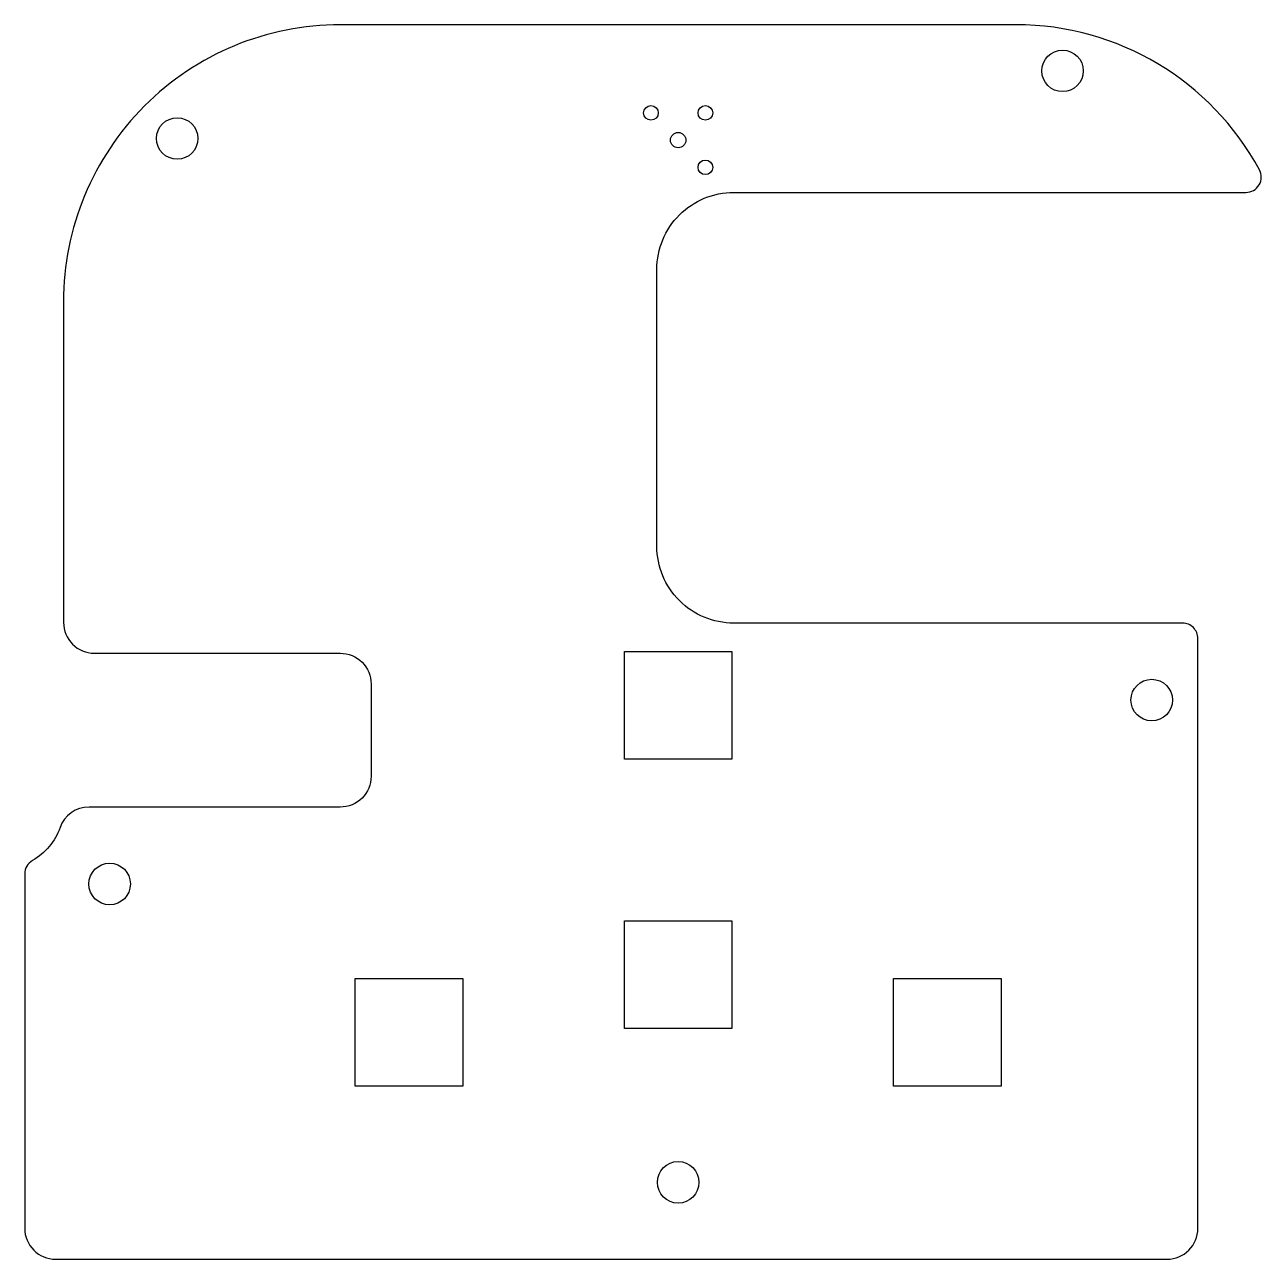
# Model space of a CAD drawing. Header units: millimetres. Extents: x -51.6 to 28.8, y -43.1 to 37.2.
import ezdxf

# ---------------------------------------------------------------- set-up
doc = ezdxf.new("R2010")
doc.units = ezdxf.units.MM
doc.layers.get('0').update_dxf_attribs({"linetype": 'CONTINUOUS'})

msp = doc.modelspace()

# ---------------------------------------------------------------- linework, layer by layer
msp.add_lwpolyline([(22.669, -43.05, 0.414214), (24.669, -41.05), (24.669, -2.7, 0.414214), (23.669, -1.7), (-5.518, -1.7, -0.414214), (-10.518, 3.3), (-10.518, 21.3, -0.414214), (-5.518, 26.3), (27.792, 26.3, 0.568397), (28.672, 27.776, 0.275187), (12.846, 37.2), (-31.107, 37.2, 0.414214), (-49.107, 19.2), (-49.107, -1.656, 0.414214), (-47.107, -3.656), (-31.107, -3.656, -0.414214), (-29.107, -5.656), (-29.107, -11.656, -0.414214), (-31.107, -13.656), (-47.45, -13.656, 0.317837), (-49.336, -14.99, -0.180097), (-51.126, -17.131, 0.269393), (-51.631, -18), (-51.631, -41.05, 0.414214), (-49.631, -43.05)], format="xyb", close=True)
for points in [[(-12.631, -10.55), (-12.631, -3.55), (-5.631, -3.55), (-5.631, -10.55)], [(-12.631, -28.05), (-12.631, -21.05), (-5.631, -21.05), (-5.631, -28.05)], [(-30.131, -24.8), (-23.131, -24.8), (-23.131, -31.8), (-30.131, -31.8)], [(4.869, -31.8), (4.869, -24.8), (11.869, -24.8), (11.869, -31.8)]]:
    msp.add_lwpolyline(points, close=True)
for centre, radius in [((15.869, 34.2), 1.35), ((-10.901, 31.47), 0.475), ((-7.361, 31.47), 0.475), ((-41.714, 29.807), 1.35), ((-9.131, 29.7), 0.5), ((-7.361, 27.93), 0.475), ((21.669, -6.7), 1.35), ((-46.107, -18.656), 1.35), ((-9.131, -38.05), 1.35)]:
    msp.add_circle(centre, radius)

doc.saveas('drawing.dxf')
